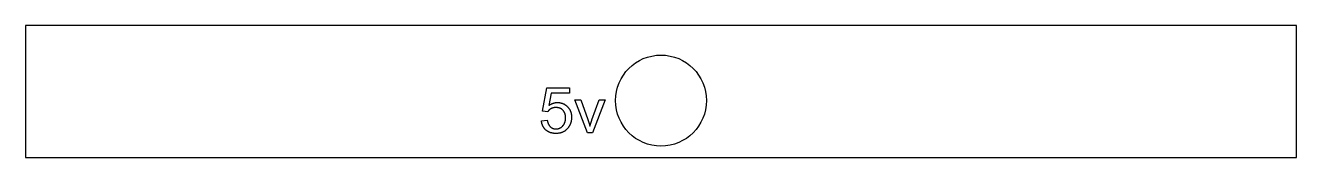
# Model space of a CAD drawing. Header units: millimetres. Extents: x -70 to 70, y -2 to 12.
import ezdxf

# ---------------------------------------------------------------- set-up
doc = ezdxf.new("R2010")
doc.units = ezdxf.units.MM
doc.layers.get('0').update_dxf_attribs({"linetype": 'CONTINUOUS'})

msp = doc.modelspace()

# ---------------------------------------------------------------- linework, layer by layer
for p, q in [((-13.06, 2.59), (-12.58, 5.15)), ((-12.58, 5.15), (-10.09, 5.15)), ((-12.09, 4.57), (-12.35, 3.22)), ((-10.09, 4.57), (-12.09, 4.57)), ((-10.09, 5.15), (-10.09, 4.57)), ((-8.11, 0.22), (-9.49, 3.84)), ((-9.49, 3.84), (-8.84, 3.84)), ((-8.84, 3.84), (-8.06, 1.67)), ((-7.6, 1.63), (-6.8, 3.84)), ((-6.16, 3.84), (-7.54, 0.22)), ((-6.8, 3.84), (-6.16, 3.84)), ((-13.17, 1.53), (-12.53, 1.59)), ((-12.48, 2.51), (-13.06, 2.59)), ((-7.54, 0.22), (-8.11, 0.22))]:
    msp.add_line(p, q)
msp.add_lwpolyline([(70, -2.5), (70, 12), (-70, 12), (-70, -2.5)], close=True)
msp.add_circle((0, 3.75), 5)
for points in [[(-12.11, 2.86), (-12.35, 2.73), (-12.48, 2.51)], [(-12.35, 3.22), (-11.9, 3.54), (-11.41, 3.54)], [(-11.57, 2.99), (-11.87, 2.99), (-12.11, 2.86)], [(-10.8, 2.69), (-11.1, 2.99), (-11.57, 2.99)], [(-11.41, 3.54), (-10.76, 3.54), (-10.3, 3.08)], [(-10.3, 3.08), (-9.85, 2.63), (-9.85, 1.92)], [(-12.68, 0.52), (-13.11, 0.9), (-13.17, 1.53)], [(-12.53, 1.59), (-12.45, 1.12), (-12.19, 0.88)], [(-10.81, 0.98), (-10.51, 1.31), (-10.51, 1.86)], [(-10.51, 1.86), (-10.51, 2.39), (-10.8, 2.69)], [(-9.85, 1.92), (-9.85, 1.24), (-10.25, 0.74)], [(-8.06, 1.67), (-7.93, 1.32), (-7.83, 0.94)], [(-7.83, 0.94), (-7.75, 1.23), (-7.6, 1.63)], [(-11.56, 0.14), (-12.25, 0.14), (-12.68, 0.52)], [(-12.19, 0.88), (-11.93, 0.64), (-11.56, 0.64)], [(-11.56, 0.64), (-11.12, 0.64), (-10.81, 0.98)], [(-10.25, 0.74), (-10.73, 0.14), (-11.56, 0.14)]]:
    msp.add_open_spline(points, degree=2)

doc.saveas('drawing.dxf')
